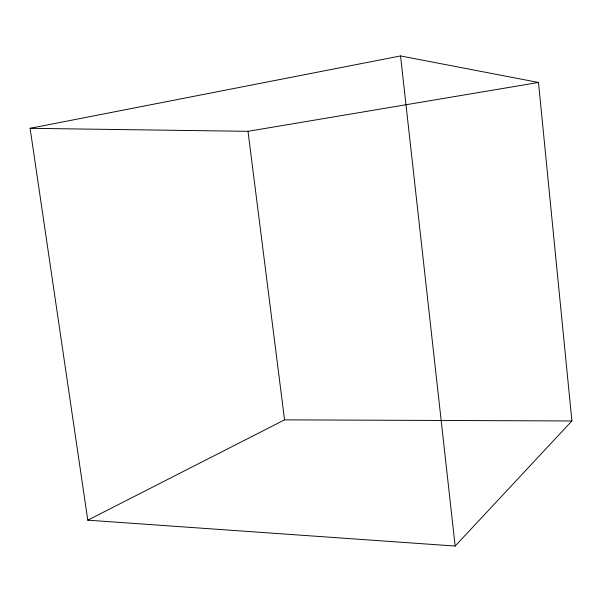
<?xml version="1.0" encoding="UTF-8"?>
<svg xmlns="http://www.w3.org/2000/svg" width="602" height="602" viewBox="0 0 602 602"><rect width="100%" height="100%" fill="white"/><g stroke="black" fill="none" stroke-linecap="round" stroke-linejoin="round"><path stroke-width="0.9" d="M455.157 546.059L571.9 420.964L538.497 82.466L400.548 55.941L30.1 128.316L87.787 520.173L455.157 546.059L400.548 55.941M87.787 520.173L284.55 419.857L571.9 420.964M30.1 128.316L248.009 131.319L538.497 82.466M248.009 131.319L284.55 419.857"/></g></svg>
